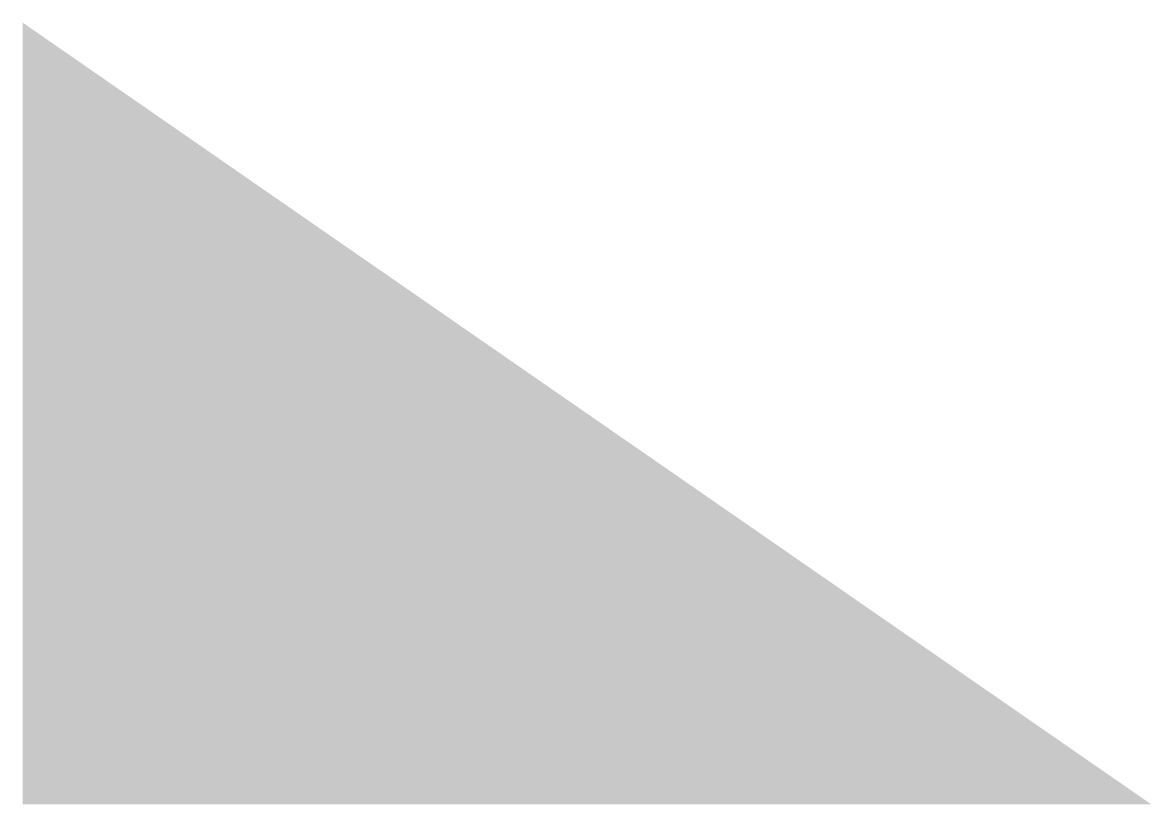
# Model space of a CAD drawing. Extents: x 231 to 238, y 167.15 to 172.
import ezdxf

# ---------------------------------------------------------------- set-up
doc = ezdxf.new("R2010")
doc.units = 0
doc.header["$LTSCALE"] = 6
doc.layers.add('2', color=1, linetype='CONTINUOUS')

msp = doc.modelspace()

# ---------------------------------------------------------------- linework, layer by layer
at = {"layer": '2', "color": 0}
msp.add_solid([(231, 172), (238, 167.1476), (231, 167.1476)], dxfattribs=at)

doc.saveas('drawing.dxf')
